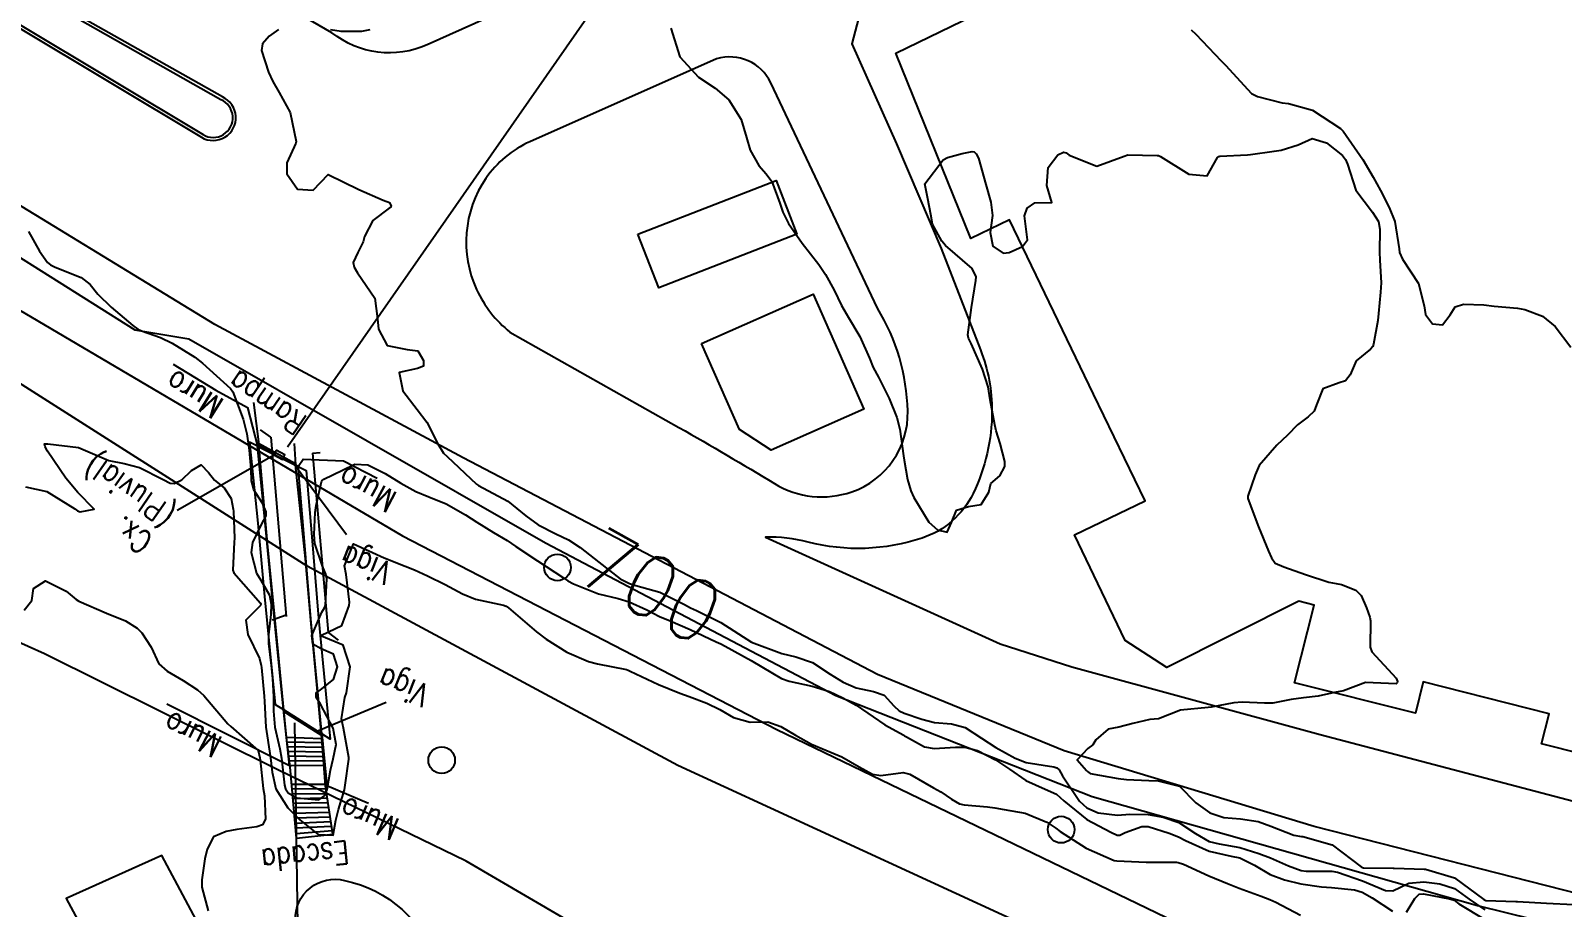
# Model space of a CAD drawing. Header units: metres. Extents: x 286371 to 293043, y 7462578 to 7466404.
# Drawn here: x 289140.2 to 289239.9, y 7464705.9 to 7464762.9 of the extents above; entities that cross this region are included whole.
import ezdxf
from ezdxf.enums import TextEntityAlignment as Align

# ---------------------------------------------------------------- set-up
doc = ezdxf.new("R2010")
doc.units = ezdxf.units.M
doc.header["$MEASUREMENT"] = 0
doc.linetypes.add('CONTINUO', pattern=[0])
doc.linetypes.add('TRACEJADO', pattern=[8.7, 8, -0.7])
for name, color, linetype in [('CAIXA', 45, 'Continuous'), ('Canteiro', 45, 'Continuous'), ('Cotas', 45, 'Continuous'), ('Curvas de Nivel 1m', 11, 'Continuous'), ('Curvas de Nivel 5m', 15, 'Continuous'), ('Divisas', 45, 'Continuous'), ('Edificações', 30, 'Continuous'), ('ESCADA', 45, 'Continuous'), ('Linha Férrea', 20, 'Continuous'), ('MURO', 30, 'Continuous'), ('P.I.', 45, 'CONTINUO'), ('Pontes_Viadutos_Tubos', 190, 'Continuous'), ('Postes', 20, 'Continuous'), ('RAMPA', 45, 'CONTINUO'), ('TEXTO', 45, 'Continuous'), ('Vias primárias', 230, 'Continuous'), ('VIGA', 190, 'Continuous')]:
    doc.layers.add(name, color=color, linetype=linetype)
doc.styles.add('ROMANS', font='romans', dxfattribs={"height": 0.2})
doc.styles.add('Style-STANDARD', font='STANDARD.shx')

msp = doc.modelspace()

# ---------------------------------------------------------------- linework, layer by layer
at = {"layer": 'CAIXA', "linetype": 'CONTINUO'}
msp.add_polyline3d([(289156.159, 7464735.599, 698.919), (289156.004, 7464735.295, 698.919), (289156.577, 7464735.003, 698.935), (289156.732, 7464735.307, 698.794)], close=True, dxfattribs=at)
at = {"layer": 'Canteiro'}
msp.add_lwpolyline([(289139.499, 7464763.282), (289151.397, 7464756.133, 1.06747), (289152.567, 7464758.405), (289142.591, 7464764.027), (289128.947, 7464773.001)], format="xyb", dxfattribs=at)
at = {"layer": 'Curvas de Nivel 1m', "flags": 128}
for points, elevation in [([(289181.839, 7464763.055), (289182.43, 7464761.183), (289183.655, 7464759.869), (289184.736, 7464759.148), (289185.633, 7464758.401), (289186.43, 7464757.122), (289186.769, 7464755.944), (289187.017, 7464755.113), (289187.569, 7464754.132), (289188.052, 7464753.588), (289188.429, 7464753.091), (289188.939, 7464751.677), (289189.14, 7464751.08), (289189.513, 7464750.353), (289190.403, 7464749.061), (289191.474, 7464747.689), (289191.918, 7464747.038), (289192.469, 7464746.009), (289192.961, 7464745.022), (289193.422, 7464744.244), (289194.158, 7464743.003), (289194.782, 7464741.588), (289195.023, 7464740.99), (289195.355, 7464740.358), (289196.065, 7464738.973), (289196.556, 7464737.726), (289196.76, 7464736.963), (289196.998, 7464735.239), (289197.03, 7464734.958), (289197.255, 7464733.704), (289197.47, 7464732.951), (289197.666, 7464732.52), (289198.631, 7464730.933), (289199.206, 7464730.414), (289199.836, 7464730.283), (289200.109, 7464730.911), (289200.433, 7464731.699), (289201.23, 7464731.952), (289202.05, 7464732.064), (289202.538, 7464732.875), (289202.686, 7464733.44), (289203.26, 7464733.931), (289203.589, 7464734.54), (289203.58, 7464734.86), (289203.292, 7464736.045), (289203.019, 7464736.869), (289202.93, 7464737.25), (289202.64, 7464738.875), (289202.504, 7464739.72), (289202.135, 7464740.883), (289201.389, 7464742.535), (289201.227, 7464742.897), (289201.178, 7464743.118), (289201.424, 7464744.894), (289201.698, 7464746.652), (289201.723, 7464746.891), (289201.472, 7464747.416), (289199.731, 7464748.921), (289199.498, 7464749.195), (289198.89, 7464750.309), (289198.769, 7464750.936), (289198.567, 7464751.966), (289198.377, 7464752.942), (289199.578, 7464754.497), (289199.852, 7464754.648), (289200.817, 7464754.906), (289201.457, 7464755.026), (289201.586, 7464755.005), (289201.728, 7464754.892), (289201.866, 7464754.604), (289202.355, 7464752.882), (289202.68, 7464751.734), (289202.782, 7464750.876), (289202.629, 7464749.756), (289202.8, 7464748.875), (289203.487, 7464748.415), (289203.881, 7464748.463), (289204.73, 7464748.846), (289205.055, 7464749.286), (289204.875, 7464750.844), (289205.032, 7464751.341), (289205.537, 7464751.702), (289206.638, 7464751.717), (289206.323, 7464752.823), (289206.409, 7464753.985), (289207.031, 7464754.813), (289207.408, 7464754.986), (289207.586, 7464754.947), (289207.67, 7464754.887), (289207.777, 7464754.802), (289209.574, 7464754.082), (289211.354, 7464754.739), (289211.585, 7464754.809), (289213.509, 7464754.782), (289213.585, 7464754.767), (289213.725, 7464754.702), (289215.562, 7464753.554), (289216.768, 7464753.448), (289217.439, 7464754.646), (289217.509, 7464754.712), (289217.576, 7464754.73), (289219.375, 7464754.82), (289219.577, 7464754.839), (289221.111, 7464755.062), (289221.582, 7464755.13), (289222.683, 7464755.473), (289223.594, 7464755.88), (289224.524, 7464755.606), (289225.578, 7464754.768), (289225.765, 7464754.522), (289225.886, 7464754.203), (289226.445, 7464752.511), (289227.523, 7464751.087), (289227.912, 7464750.488), (289228.004, 7464749.989), (289227.965, 7464748.487), (289227.999, 7464747.964), (289228.094, 7464746.485), (289228.045, 7464745.886), (289227.902, 7464744.487), (289227.868, 7464744.037), (289227.591, 7464742.491), (289227.542, 7464742.342), (289227.389, 7464742.176), (289226.466, 7464741.42), (289226.058, 7464740.514), (289225.762, 7464740.114), (289225.356, 7464739.996), (289224.292, 7464739.599), (289223.885, 7464738.546), (289223.729, 7464738.147), (289223.322, 7464737.773), (289222.632, 7464737.247), (289221.983, 7464736.574), (289221.294, 7464735.937), (289220.151, 7464734.611), (289219.886, 7464733.994), (289219.397, 7464732.622), (289219.406, 7464732.458), (289220.101, 7464730.611), (289220.753, 7464729.038), (289220.944, 7464728.598), (289221.179, 7464728.266), (289221.754, 7464728.007), (289223.168, 7464727.509), (289224.677, 7464727.026), (289225.16, 7464726.93), (289225.502, 7464726.87), (289226.432, 7464726.509), (289226.787, 7464726.15), (289227.127, 7464725.36), (289227.353, 7464724.735), (289227.391, 7464724.499), (289227.372, 7464722.783), (289227.466, 7464722.499), (289229.058, 7464720.77), (289229.139, 7464720.557), (289229.132, 7464720.473), (289229.053, 7464720.398), (289227.054, 7464720.504), (289225.625, 7464719.946), (289225.044, 7464719.835), (289223.981, 7464719.609), (289223.038, 7464719.506), (289222.225, 7464719.388), (289221.033, 7464719.159), (289220.487, 7464719.148), (289219.033, 7464719.213), (289218.5, 7464719.167), (289217.029, 7464718.89), (289216.824, 7464718.862), (289215.024, 7464718.684), (289213.589, 7464718.14), (289213.021, 7464718.086), (289211.925, 7464717.822), (289211.011, 7464717.595), (289210.313, 7464717.45), (289209.512, 7464716.767), (289209.324, 7464716.443), (289208.993, 7464716.209), (289208.292, 7464715.471), (289208.905, 7464714.775), (289208.963, 7464714.711), (289209.15, 7464714.583), (289210.957, 7464714.249), (289211.502, 7464714.19), (289212.955, 7464714.114), (289213.56, 7464714.1), (289214.95, 7464713.757), (289216.024, 7464712.668), (289216.925, 7464712.022), (289217.847, 7464711.714), (289218.919, 7464711.624), (289220.071, 7464711.453), (289220.912, 7464711.15), (289222.397, 7464710.572), (289222.903, 7464710.484), (289222.99, 7464710.476), (289224.895, 7464709.93), (289226.787, 7464708.506), (289226.873, 7464708.46), (289226.933, 7464708.444), (289228.873, 7464708.415), (289228.934, 7464708.413), (289230.873, 7464708.348), (289230.974, 7464708.342), (289232.865, 7464707.778), (289234.777, 7464706.385), (289234.843, 7464706.34), (289234.904, 7464706.323), (289236.842, 7464706.247), (289236.954, 7464706.241), (289238.841, 7464706.142), (289240.604, 7464706.053)], 699), ([(289215.708, 7464762.946), (289216.01, 7464762.67), (289217.679, 7464760.942), (289217.958, 7464760.64), (289219.647, 7464758.811), (289220.028, 7464758.609), (289221.636, 7464758.195), (289222.063, 7464758.151), (289223.621, 7464757.714), (289225.443, 7464756.527), (289225.602, 7464756.362), (289226.89, 7464754.505), (289227.557, 7464753.356), (289228.047, 7464752.487), (289228.612, 7464751.394), (289228.963, 7464750.473), (289229.256, 7464748.699), (289229.288, 7464748.467), (289229.478, 7464748.032), (289230.509, 7464746.449), (289230.878, 7464744.997), (289230.98, 7464744.441), (289231.415, 7464743.816), (289232.076, 7464743.762), (289232.577, 7464744.417), (289232.908, 7464744.936), (289233.434, 7464745.093), (289234.766, 7464745.052), (289235.433, 7464744.976), (289236.948, 7464744.835), (289237.43, 7464744.754), (289238.591, 7464744.327), (289239.414, 7464743.655), (289240.421, 7464742.299)], 698), ([(289140.028, 7464749.837), (289140.756, 7464748.555), (289141.269, 7464747.818), (289141.472, 7464747.652), (289141.763, 7464747.517), (289143.46, 7464746.843), (289144.057, 7464746.376), (289144.556, 7464745.762), (289145.427, 7464744.902), (289146.822, 7464743.726), (289147.157, 7464743.476), (289147.399, 7464743.363), (289148.626, 7464742.934), (289149.387, 7464742.573), (289150.86, 7464741.662), (289151.368, 7464741.271), (289153.196, 7464739.627), (289153.341, 7464739.391), (289154.009, 7464737.614), (289154.244, 7464736.666), (289154.391, 7464735.608), (289154.501, 7464734.37), (289154.54, 7464733.605), (289154.686, 7464733.046), (289155.233, 7464732.196), (289155.485, 7464731.591), (289155.48, 7464731.331), (289155.212, 7464730.82), (289154.617, 7464729.606), (289154.534, 7464728.957), (289154.886, 7464727.609), (289155.157, 7464727.161), (289155.729, 7464726.179), (289155.837, 7464725.594), (289155.807, 7464724.911), (289155.664, 7464723.596), (289155.665, 7464723.026), (289155.834, 7464721.593), (289155.929, 7464720.723), (289155.994, 7464719.59), (289155.983, 7464718.632), (289156.071, 7464717.589), (289156.391, 7464716.179), (289156.508, 7464715.581), (289156.7, 7464713.826), (289156.761, 7464713.577), (289156.94, 7464713.32), (289157.502, 7464712.999), (289158.934, 7464712.852), (289159.326, 7464713.151), (289159.469, 7464713.537), (289159.703, 7464714.793), (289159.876, 7464715.531), (289160.059, 7464716.457), (289159.872, 7464717.531), (289159.035, 7464719.084), (289158.756, 7464719.549), (289158.772, 7464719.824), (289159.051, 7464720.022), (289159.898, 7464720.691), (289160.149, 7464721.523), (289159.888, 7464722.33), (289159.091, 7464722.684), (289158.536, 7464722.986), (289158.491, 7464723.547), (289159.127, 7464725.067), (289159.315, 7464725.348), (289159.378, 7464725.531), (289159.451, 7464727.239), (289159.397, 7464727.531), (289159.172, 7464728.064), (289158.683, 7464729.542), (289158.628, 7464730.118), (289158.704, 7464731.542), (289158.76, 7464732.013), (289159.112, 7464733.537), (289159.152, 7464733.639), (289159.257, 7464733.725), (289160.474, 7464734.308), (289161.272, 7464734.686), (289162.119, 7464734.644), (289163.263, 7464734.086), (289164.267, 7464733.459), (289165.246, 7464732.912), (289166.102, 7464732.571), (289167.234, 7464732.105), (289168.478, 7464731.396), (289169.217, 7464730.918), (289170.315, 7464730.261), (289171.2, 7464729.721), (289171.762, 7464729.346), (289173.176, 7464728.406), (289174.86, 7464727.299), (289175.151, 7464727.11), (289175.522, 7464726.915), (289177.139, 7464726.255), (289178.427, 7464725.953), (289179.132, 7464725.743), (289180.286, 7464725.217), (289181.118, 7464724.794), (289181.813, 7464724.495), (289183.105, 7464723.936), (289184.788, 7464723.149), (289185.092, 7464723.004), (289185.378, 7464722.852), (289187.076, 7464721.915), (289188.469, 7464721.093), (289189.059, 7464720.758), (289189.553, 7464720.581), (289191.052, 7464720.266), (289192.182, 7464719.902), (289193.041, 7464719.495), (289193.92, 7464719.011), (289195.023, 7464718.261), (289195.774, 7464717.738), (289197.005, 7464717.059), (289197.068, 7464717.027), (289197.194, 7464716.961), (289198.368, 7464716.31), (289198.993, 7464716.199), (289200.369, 7464716.281), (289200.995, 7464716.286), (289201.811, 7464716.063), (289202.983, 7464715.454), (289203.885, 7464714.851), (289204.96, 7464714.109), (289206.203, 7464713.562), (289206.942, 7464713.224), (289207.426, 7464712.797), (289208.916, 7464711.591), (289210.484, 7464710.751), (289210.901, 7464710.567), (289211.084, 7464710.559), (289211.421, 7464710.737), (289212.504, 7464711.126), (289212.91, 7464711.12), (289214.29, 7464710.694), (289214.901, 7464710.448), (289215.357, 7464710.218), (289216.887, 7464709.517), (289218.31, 7464709.205), (289218.881, 7464709.084), (289219.848, 7464708.61), (289220.865, 7464707.999), (289221.782, 7464707.659), (289222.857, 7464707.399), (289224.192, 7464707.206), (289224.854, 7464707.167), (289226.347, 7464707.017), (289226.849, 7464706.865), (289227.497, 7464706.495), (289228.831, 7464705.613)], 701), ([(289139.851, 7464733.229), (289141.241, 7464732.918), (289143.054, 7464731.787), (289143.222, 7464731.667), (289143.411, 7464731.592), (289144.319, 7464731.768), (289143.24, 7464732.85), (289142.459, 7464733.796), (289141.28, 7464735.552), (289141.114, 7464735.817), (289141.081, 7464736.023), (289141.287, 7464736.025), (289143.284, 7464735.784), (289145.272, 7464734.935), (289146.265, 7464734.744), (289147.266, 7464734.489), (289148.81, 7464733.701), (289149.251, 7464733.466), (289149.511, 7464733.43), (289150.013, 7464733.683), (289150.657, 7464734.28), (289151.269, 7464734.662), (289151.765, 7464734.158), (289152.147, 7464733.647), (289152.771, 7464733.158), (289153.236, 7464732.455), (289153.37, 7464731.776), (289153.39, 7464731.631), (289153.442, 7464729.874), (289153.423, 7464729.63), (289153.344, 7464727.808), (289153.413, 7464727.631), (289155.135, 7464725.648), (289155.151, 7464725.621), (289155.154, 7464725.604), (289155.153, 7464725.585), (289155.133, 7464725.505), (289154.186, 7464724.551), (289154.311, 7464723.616), (289155.081, 7464722.05), (289155.182, 7464721.603), (289155.198, 7464721.477), (289155.375, 7464719.599), (289155.389, 7464719.247), (289155.485, 7464717.597), (289155.566, 7464717.033), (289155.8, 7464715.592), (289155.892, 7464714.659), (289156.135, 7464713.587), (289156.925, 7464712.334), (289157.71, 7464711.563), (289158.9, 7464710.605), (289159.874, 7464710.555), (289160.041, 7464711.528), (289160.217, 7464712.232), (289160.607, 7464713.52), (289160.653, 7464713.814), (289160.887, 7464715.516), (289160.886, 7464715.605), (289160.551, 7464717.521), (289160.418, 7464718.121), (289160.63, 7464719.521), (289160.734, 7464719.825), (289160.976, 7464721.506), (289160.51, 7464722.931), (289159.104, 7464723.501), (289159.082, 7464723.513), (289159.08, 7464723.535), (289159.105, 7464723.57), (289160.437, 7464724.192), (289160.916, 7464725.508), (289160.922, 7464725.723), (289160.708, 7464727.511), (289160.608, 7464728.077), (289161.194, 7464729.504), (289163.181, 7464728.604), (289164.562, 7464728.065), (289165.17, 7464727.818), (289166.014, 7464727.432), (289167.156, 7464726.873), (289168.278, 7464726.26), (289169.134, 7464725.905), (289170.953, 7464725.531), (289171.126, 7464725.463), (289171.284, 7464725.352), (289173.101, 7464723.794), (289173.726, 7464723.315), (289175.082, 7464722.474), (289176.49, 7464721.856), (289177.071, 7464721.698), (289178.971, 7464721.331), (289179.065, 7464721.298), (289179.195, 7464721.232), (289181.051, 7464720.354), (289182.424, 7464719.803), (289183.04, 7464719.589), (289184.192, 7464719.157), (289185.028, 7464718.734), (289185.937, 7464718.214), (289187.016, 7464717.909), (289188.172, 7464717.942), (289189.012, 7464717.623), (289189.955, 7464717.07), (289190.996, 7464716.487), (289191.933, 7464716.098), (289192.983, 7464715.651), (289194.1, 7464715.008), (289194.967, 7464714.532), (289195.514, 7464714.438), (289196.969, 7464714.639), (289197.404, 7464714.521), (289198.955, 7464713.644), (289199.414, 7464713.389), (289200.108, 7464712.911), (289200.636, 7464712.597), (289200.939, 7464712.526), (289202.466, 7464712.403), (289202.933, 7464712.335), (289203.554, 7464712.233), (289204.922, 7464712), (289206.314, 7464711.412), (289206.907, 7464711.011), (289207.193, 7464710.8), (289208.888, 7464709.709), (289210.707, 7464708.916), (289210.876, 7464708.887), (289212.786, 7464708.805), (289212.875, 7464708.804), (289214.756, 7464708.806), (289214.876, 7464708.781), (289215.22, 7464708.679), (289216.863, 7464707.921), (289218.072, 7464707.42), (289218.851, 7464707.118), (289220.281, 7464706.603), (289220.841, 7464706.381), (289221.229, 7464706.198), (289222.826, 7464705.351)], 702), ([(289139.766, 7464725.193), (289140.26, 7464725.828), (289140.358, 7464726.614), (289141.154, 7464727.112), (289142.493, 7464726.445), (289143.136, 7464725.895), (289143.308, 7464725.782), (289145.123, 7464724.997), (289146.346, 7464724.506), (289147.109, 7464724.034), (289147.421, 7464723.72), (289148.012, 7464722.789), (289148.526, 7464721.703), (289149.067, 7464721.233), (289150.116, 7464720.621), (289151.049, 7464720.015), (289151.459, 7464719.658), (289153.017, 7464717.809), (289153.214, 7464717.631), (289154.983, 7464716.062), (289155.098, 7464715.603), (289155.113, 7464715.461), (289155.318, 7464713.599), (289155.403, 7464713.131), (289155.456, 7464711.596), (289155.272, 7464711.236), (289154.907, 7464711.111), (289153.592, 7464710.936), (289152.901, 7464710.792), (289152.087, 7464710.455), (289151.674, 7464709.653), (289151.516, 7464709.013), (289151.312, 7464707.658), (289151.323, 7464707.181), (289151.732, 7464705.651)], 703), ([(289229.727, 7464705.565), (289230.271, 7464706.453), (289230.565, 7464706.732), (289230.849, 7464706.757), (289232.527, 7464706.419), (289232.843, 7464706.328), (289233.145, 7464706.104), (289234.824, 7464705.07)], 701)]:
    msp.add_lwpolyline(points, dxfattribs=dict(at, elevation=elevation))
at = {"layer": 'Curvas de Nivel 5m', "elevation": 700, "flags": 128}
for points in [[(289156.317, 7464762.973), (289155.698, 7464762.532), (289155.26, 7464762.031), (289155.214, 7464761.601), (289155.663, 7464760.204), (289155.944, 7464759.59), (289156.362, 7464758.865), (289157.079, 7464757.573), (289157.467, 7464755.695), (289157.443, 7464755.567), (289156.849, 7464754.301), (289156.862, 7464753.575), (289157.544, 7464752.575), (289158.577, 7464752.515), (289159.554, 7464753.534), (289161.54, 7464752.556), (289163.133, 7464751.878), (289163.528, 7464751.72), (289163.648, 7464751.473), (289163.609, 7464751.387), (289163.522, 7464751.341), (289162.445, 7464750.555), (289161.919, 7464749.498), (289161.822, 7464749.166), (289161.478, 7464748.46), (289161.167, 7464747.811), (289161.238, 7464747.508), (289161.459, 7464747.135), (289162.584, 7464745.487), (289162.746, 7464744.152), (289162.83, 7464743.483), (289163.388, 7464742.411), (289164.682, 7464742.157), (289165.384, 7464742.074), (289165.755, 7464741.439), (289165.744, 7464741.063), (289165.366, 7464740.922), (289164.168, 7464740.656), (289164.411, 7464739.458), (289165.326, 7464738.259), (289165.961, 7464737.435), (289166.69, 7464736.026), (289167.054, 7464735.418), (289167.281, 7464735.197), (289169.206, 7464733.385), (289169.254, 7464733.354), (289169.32, 7464733.316), (289171.238, 7464732.297), (289172.406, 7464731.337), (289173.215, 7464730.743), (289174.353, 7464730.155), (289175.194, 7464729.768), (289175.944, 7464729.283), (289177.17, 7464728.331), (289178.541, 7464727.244), (289179.15, 7464726.932), (289179.57, 7464726.805), (289181.142, 7464726.373), (289182.734, 7464725.576), (289183.127, 7464725.344), (289183.511, 7464725.169), (289185.113, 7464724.393), (289187.094, 7464723.114), (289189.083, 7464722.376), (289189.994, 7464722.157), (289191.075, 7464721.803), (289192.219, 7464721.037), (289193.056, 7464720.508), (289193.911, 7464720.152), (289195.048, 7464719.909), (289195.728, 7464719.665), (289196.372, 7464718.968), (289196.715, 7464718.646), (289197.027, 7464718.492), (289198.188, 7464718.108), (289199.018, 7464717.887), (289200.111, 7464717.814), (289201.014, 7464717.559), (289202.069, 7464716.878), (289202.995, 7464716.272), (289204.266, 7464715.564), (289204.981, 7464715.299), (289206.777, 7464715.007), (289206.976, 7464714.942), (289207.118, 7464714.802), (289207.349, 7464714.416), (289208.442, 7464712.782), (289208.928, 7464712.351), (289209.661, 7464712.026), (289210.921, 7464711.87), (289211.723, 7464711.932), (289212.922, 7464711.897), (289213.886, 7464711.734), (289214.915, 7464711.395), (289215.997, 7464710.668), (289216.896, 7464710.146), (289217.547, 7464709.992), (289218.891, 7464709.766), (289220.118, 7464709.374), (289220.881, 7464709.089), (289222.054, 7464708.577), (289222.87, 7464708.267), (289223.212, 7464708.216), (289224.869, 7464708.218), (289225.233, 7464708.165), (289226.86, 7464707.597), (289228.365, 7464706.968), (289228.851, 7464706.949), (289229.879, 7464707.439), (289230.86, 7464707.526), (289231.895, 7464707.392), (289232.854, 7464707.088), (289233.822, 7464706.4), (289234.834, 7464705.712)], [(289162.256, 7464762.946), (289161.704, 7464762.851), (289160.394, 7464762.834), (289159.705, 7464762.955)]]:
    msp.add_lwpolyline(points, dxfattribs=at)
at = {"layer": 'Divisas'}
for points in [[(289018.917, 7464864.494), (289037.465, 7464840.381), (289059.019, 7464812.742), (289066.658, 7464806.695), (289079.586, 7464793.501), (289094.784, 7464779.438), (289106.213, 7464770.265), (289116.083, 7464762.992), (289128.599, 7464756.062), (289130.404, 7464753.84), (289146.949, 7464743.43), (289150.475, 7464742.843)], [(289150.475, 7464742.843), (289173.699, 7464729.589), (289180.328, 7464726.084), (289192.592, 7464719.646), (289209.27, 7464713.087), (289234.348, 7464705.978), (289254.286, 7464701.07), (289265.399, 7464698.216), (289267.398, 7464699.099), (289270.398, 7464690.293), (289280.2, 7464689.372)], [(289325.859, 7464667.586), (289328.176, 7464661.828), (289321.055, 7464659.458), (289319.303, 7464663.522), (289290.456, 7464669.175), (289259.335, 7464675.298), (289247.41, 7464678.797), (289222.127, 7464685.981), (289200.802, 7464694.408), (289192.72, 7464688.933), (289187.125, 7464695.989), (289178.972, 7464702.779), (289168.516, 7464708.876), (289156.229, 7464714.829), (289141.088, 7464722.368), (289137.858, 7464723.783), (289136.45, 7464713.368)]]:
    msp.add_lwpolyline(points, dxfattribs=at)
at = {"layer": 'Edificações'}
msp.add_lwpolyline([(289243.936, 7464715.141), (289238.516, 7464716.511), (289239.009, 7464718.462), (289230.827, 7464720.531), (289230.311, 7464718.49), (289222.452, 7464720.478), (289223.73, 7464725.531), (289222.719, 7464725.787), (289214.13, 7464721.472), (289211.431, 7464723.23), (289208.122, 7464730.093), (289212.717, 7464732.31), (289209.366, 7464739.26), (289203.898, 7464750.597), (289201.374, 7464749.38), (289196.493, 7464761.438), (289196.493, 7464761.438), (289202.274, 7464764.231), (289219.331, 7464771.734), (289229.53, 7464775.776), (289240.532, 7464780.136)], dxfattribs=at)
for points in [[(289179.697, 7464749.658), (289188.694, 7464753.158), (289190.056, 7464749.658), (289181.058, 7464746.158)], [(289183.843, 7464742.545), (289191.11, 7464745.759), (289194.421, 7464738.274), (289188.372, 7464735.598), (289186.32, 7464736.947)], [(289158.603, 7464670.185), (289165.922, 7464673.947), (289162.933, 7464679.763), (289162.115, 7464679.343), (289160.163, 7464683.141), (289161.301, 7464683.711), (289153.648, 7464700.143), (289152.788, 7464699.742), (289151.183, 7464703.189), (289151.806, 7464703.479), (289148.707, 7464709.238), (289142.498, 7464706.454), (289145.356, 7464701.126), (289140.971, 7464698.106), (289142.653, 7464695.281), (289141.741, 7464694.737), (289143.465, 7464691.844), (289142.416, 7464691.219), (289147.614, 7464679.297), (289148.323, 7464679.606), (289149.219, 7464677.551), (289150.759, 7464678.223), (289152.522, 7464674.18), (289155.932, 7464675.666)]]:
    msp.add_lwpolyline(points, close=True, dxfattribs=at)
at = {"layer": 'ESCADA', "linetype": 'CONTINUO'}
for points in [[(289156.842, 7464716.931, 699.042), (289159.14, 7464716.861, 699.035)], [(289156.874, 7464716.629, 0), (289159.161, 7464716.58, 0)], [(289156.91, 7464716.329, 0), (289159.184, 7464716.279, 0)], [(289156.946, 7464716.028, 0), (289159.207, 7464715.979, 0)], [(289156.982, 7464715.727, 0), (289159.23, 7464715.678, 0)], [(289157.018, 7464715.427, 0), (289159.252, 7464715.39, 0)], [(289157.054, 7464715.127, 0), (289159.275, 7464715.09, 0)], [(289157.485, 7464710.363, 701.978), (289157.07, 7464714.997, 700.097)], [(289157.17, 7464713.884, 0), (289159.366, 7464713.891, 0)], [(289157.196, 7464713.584, 0), (289159.403, 7464713.592, 0)], [(289159.847, 7464710.633, 701.952), (289159.375, 7464713.778, 700.341)], [(289157.226, 7464713.254, 0), (289159.449, 7464713.281, 0)], [(289157.253, 7464712.954, 0), (289159.494, 7464712.981, 0)], [(289157.28, 7464712.654, 0), (289159.539, 7464712.682, 0)], [(289157.306, 7464712.355, 0), (289159.584, 7464712.382, 0)], [(289157.339, 7464711.988, 0), (289159.632, 7464712.062, 0)], [(289157.366, 7464711.689, 0), (289159.677, 7464711.763, 0)], [(289157.397, 7464711.339, 0), (289159.724, 7464711.45, 0)], [(289157.424, 7464711.04, 0), (289159.769, 7464711.151, 0)], [(289157.457, 7464710.671, 0), (289159.812, 7464710.861, 0)], [(289157.485, 7464710.363, 701.978), (289159.847, 7464710.633, 701.952)]]:
    msp.add_polyline3d(points, dxfattribs=at)
at = {"layer": 'Linha Férrea'}
for points in [[(289024.404, 7464849.419), (289036.96, 7464833.746), (289048.892, 7464820.374), (289063.518, 7464805.156), (289070.754, 7464798.022), (289081.922, 7464788.244), (289091.157, 7464779.466), (289098.384, 7464772.614), (289115.085, 7464759.615), (289125.293, 7464753.68), (289138.583, 7464745.235), (289164.38, 7464730.042), (289188.74, 7464717.43), (289218.376, 7464703.143)], [(289215.473, 7464699.823), (289182.301, 7464715.099), (289158.178, 7464728.069), (289136.494, 7464741.822), (289123.214, 7464750.261), (289112.841, 7464756.293), (289095.773, 7464769.577), (289088.403, 7464776.565), (289079.225, 7464785.289), (289068.03, 7464795.09), (289060.671, 7464802.345), (289045.957, 7464817.656), (289033.905, 7464831.162)]]:
    msp.add_lwpolyline(points, dxfattribs=at)
at = {"layer": 'MURO', "linetype": 'CONTINUO'}
for points in [[(289149.459, 7464741.199, 701.585), (289152.242, 7464739.51, 701.704), (289154.299, 7464738.379, 701.798), (289154.945, 7464735.856, 701.406), (289157.586, 7464734.546, 701.462), (289157.916, 7464735.018, 701.632), (289160.542, 7464734.916, 701.42), (289162.741, 7464733.778, 701.3)], [(289149.039, 7464719.109, 702.939), (289157.026, 7464715.103, 702.009), (289156.64, 7464718.73, 702.083), (289159.131, 7464717.144, 702.071), (289159.447, 7464713.789, 702.009), (289162.179, 7464712.636, 703.36)]]:
    msp.add_polyline3d(points, dxfattribs=at)
at = {"layer": 'P.I.', "linetype": 'CONTINUO'}
for points in [[(289156.64, 7464718.73, 702.083), (289155.9, 7464726.127, 701.821), (289155.453, 7464730.908, 701.637), (289154.945, 7464735.856, 701.406), (289154.416, 7464736.12, 701.406), (289154.955, 7464730.859, 701.637), (289155.403, 7464726.079, 701.821), (289156.104, 7464719.071, 702.083)], [(289159.131, 7464717.144, 702.071), (289158.426, 7464724.633, 701.834), (289157.985, 7464729.93, 701.647), (289157.586, 7464734.546, 701.462), (289158.111, 7464734.286, 701.462), (289158.484, 7464729.972, 701.647), (289158.924, 7464724.678, 701.834), (289159.665, 7464716.804, 702.071)]]:
    msp.add_polyline3d(points, close=True, dxfattribs=at)
for points in [[(289157.026, 7464715.103, 702.009), (289157.07, 7464714.997, 700.097), (289156.842, 7464716.931, 699.042), (289156.615, 7464719.15, 699.01), (289156.089, 7464724.537, 698.981), (289155.598, 7464729.541, 698.911), (289155.027, 7464735.982, 699.107), (289154.945, 7464735.856, 701.406)], [(289159.447, 7464713.789, 702.009), (289159.375, 7464713.778, 700.341), (289159.14, 7464716.861, 699.035), (289159.076, 7464717.571, 699.034), (289158.426, 7464724.555, 698.952), (289158.073, 7464728.528, 698.919), (289157.427, 7464734.644, 698.911), (289157.586, 7464734.546, 701.462)]]:
    msp.add_polyline3d(points, dxfattribs=at)
at = {"layer": 'Pontes_Viadutos_Tubos'}
for points in [[(289155.813, 7464736.456), (289155.141, 7464736.939)], [(289155.813, 7464736.456), (289156.819, 7464724.785)], [(289158.531, 7464735.42), (289159.025, 7464735.463)], [(289158.531, 7464735.42), (289159.537, 7464723.75)], [(289156.812, 7464724.871), (289155.909, 7464724.545)], [(289159.537, 7464723.75), (289160.189, 7464723.248)]]:
    msp.add_lwpolyline(points, dxfattribs=at)
at = {"layer": 'Postes'}
for centre in [(289174.466, 7464727.981), (289166.933, 7464715.44), (289207.25, 7464710.923)]:
    msp.add_circle(centre, 0.866, dxfattribs=at)
at = {"layer": 'RAMPA', "linetype": 'CONTINUO'}
for points in [[(289154.685, 7464738.703, 700.161), (289155.027, 7464735.982, 699.107), (289156.061, 7464735.406, 698.919)], [(289157.337, 7464736.042, 699.578), (289157.427, 7464734.644, 698.911), (289156.623, 7464735.093, 698.935)]]:
    msp.add_polyline3d(points, dxfattribs=at)
at = {"layer": 'TEXTO', "linetype": 'CONTINUO'}
for points in [[(289192.576, 7464786.934, 0), (289156.887, 7464735.802, 0)], [(289156.131, 7464735.344, 0), (289149.71, 7464731.692, 0)], [(289160.745, 7464730.103, 0), (289157.226, 7464734.834, 0)], [(289163.329, 7464719.186, 0), (289158.81, 7464717.3, 0)], [(289158.527, 7464640.268, 0), (289157.367, 7464717.862, 0)]]:
    msp.add_polyline3d(points, dxfattribs=at)
at = {"layer": 'Vias primárias'}
for points in [[(289242.095, 7464706.449), (289223.732, 7464711.127), (289207.442, 7464716.041), (289195.306, 7464721.017), (289168.334, 7464735.105), (289152.159, 7464743.773), (289135.585, 7464753.876), (289120.978, 7464762.3), (289104.606, 7464774.457), (289094.697, 7464782.079), (289069.379, 7464806.67, -0.049016), (289032.958, 7464849.733)], [(289139.396, 7464763.111), (289151.294, 7464755.962, 1.063632), (289152.657, 7464758.584), (289142.695, 7464764.198), (289129.056, 7464773.169)], [(289199.449, 7464748.721), (289202.007, 7464742.123, -0.092697), (289202.753, 7464738.136, -0.113758), (289201.521, 7464732.79, -0.2021), (289198.201, 7464729.883, -0.143509), (289190.777, 7464729.623, 0.064627), (289188.017, 7464729.958), (289203.284, 7464723.012), (289207.956, 7464721.51), (289224.11, 7464717.114), (289245.131, 7464711.587), (289250.554, 7464710.17), (289258.19, 7464708.34, 0.17201), (289269.832, 7464710.062), (289298.649, 7464721.759)], [(289157.407, 7464705.031, -0.500448), (289160.61, 7464707.616, -0.27251), (289166.628, 7464702.193)]]:
    msp.add_lwpolyline(points, format="xyb", dxfattribs=at)
at = {"layer": 'Vias primárias', "elevation": 698.394}
msp.add_lwpolyline([(289180.479, 7464768.485), (289165.996, 7464761.978, -0.280988), (289159.786, 7464762.762), (289136.924, 7464775.983, -0.062339), (289096.221, 7464806.852, -0.010782), (289072.663, 7464830.864)], format="xyb", dxfattribs=at)
at = {"layer": 'Vias primárias'}
msp.add_lwpolyline([(289299.244, 7464726.384), (289269.76, 7464788.849), (289268.634, 7464791.236), (289264.531, 7464793.755), (289261.223, 7464792.472), (289240.331, 7464784.194), (289225.296, 7464777.859), (289194.479, 7464765.263), (289193.628, 7464762.031), (289196.528, 7464755.532), (289199.449, 7464748.721)], dxfattribs=at)
msp.add_lwpolyline([(289171.376, 7464743.288), (289182.379, 7464737.076, -0.007998), (289188.599, 7464733.433, 0.223259), (289193.622, 7464732.895, 0.326613), (289197.27, 7464738.151, 0.131852), (289195.296, 7464744.841), (289188.356, 7464759.499, 0.37295), (289184.827, 7464761.052), (289172.676, 7464755.666, 0.13934), (289169.806, 7464753.277, 0.264523), (289169.208, 7464746.05, 0.116006)], format="xyb", close=True, dxfattribs=at)
at = {"layer": 'VIGA', "linetype": 'TRACEJADO', "flags": 128}
for points in [[(289155.017, 7464736.058), (289157.42, 7464734.746)], [(289156.653, 7464718.608), (289159.123, 7464717.047)]]:
    msp.add_lwpolyline(points, dxfattribs=at)

# ---------------------------------------------------------------- texts
at = {"layer": 'Cotas', "style": 'Style-STANDARD'}
msp.add_text('700', height=4, rotation=331.41134, dxfattribs=at).set_placement((289180.555, 7464726.753, 700), align=Align.MIDDLE_CENTER)
at = {"layer": 'TEXTO', "style": 'ROMANS', "width": 0.8}
for s, rotation, p in [('Muro', 148.34289, (289152.832, 7464738.849)), ('Rampa', 145.66783, (289158.259, 7464737.749)), ('(Pluvial)', 145, (289149.717, 7464731.705)), ('Muro', 151.86933, (289164.113, 7464732.808)), ('Cx.', 145, (289148.224, 7464729.978)), ('Viga', 158, (289163.782, 7464728.22)), ('Viga', 158, (289166.221, 7464720.259)), ('Muro', 153.04558, (289152.749, 7464716.89)), ('Muro', 156.96178, (289164.262, 7464711.556)), ('Escada', 186.01926, (289160.806, 7464710.206))]:
    msp.add_text(s, height=1.5, rotation=rotation, dxfattribs=at).set_placement(p)

doc.saveas('drawing.dxf')
